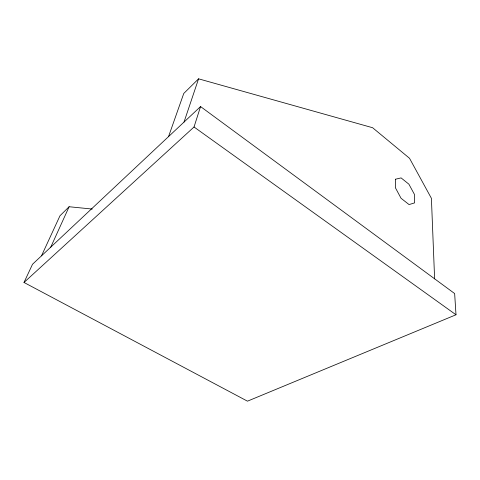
<?xml version="1.0" encoding="UTF-8"?>
<svg xmlns="http://www.w3.org/2000/svg" width="480" height="480" viewBox="0 0 480 480"><rect width="100%" height="100%" fill="white"/><g stroke="black" fill="none" stroke-linecap="round" stroke-linejoin="round"><path stroke-width="0.72" d="M24 282.468L194.034 126.99L200.55 106.566L454.65 293.556L456 314.772L247.464 401.172L24 282.468L32.508 264.276L200.55 106.566M184.008 122.094L198.576 78.828L372.606 127.722L409.524 158.286L431.406 198.33L434.616 278.85M168.54 136.608L183.756 93.474L198.576 78.828M50.754 247.152L69.12 206.742L92.25 209.052M41.496 255.84L59.982 215.772L69.12 206.742M194.034 126.99L456 314.772M395.43 179.238L395.346 187.662L401.04 198.264L409.074 204.576L414.588 202.89L414.45 194.43L408.894 184.182L401.082 177.9L395.43 179.238"/></g></svg>
